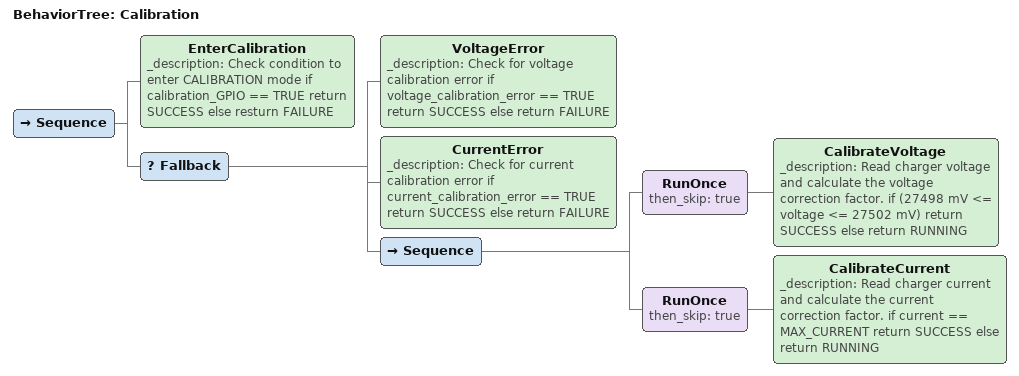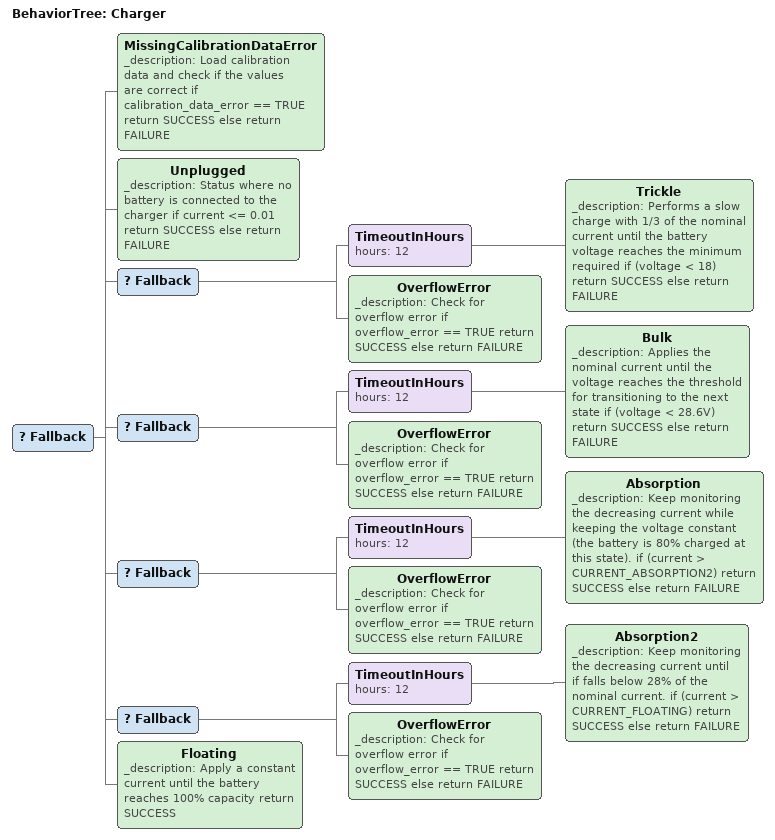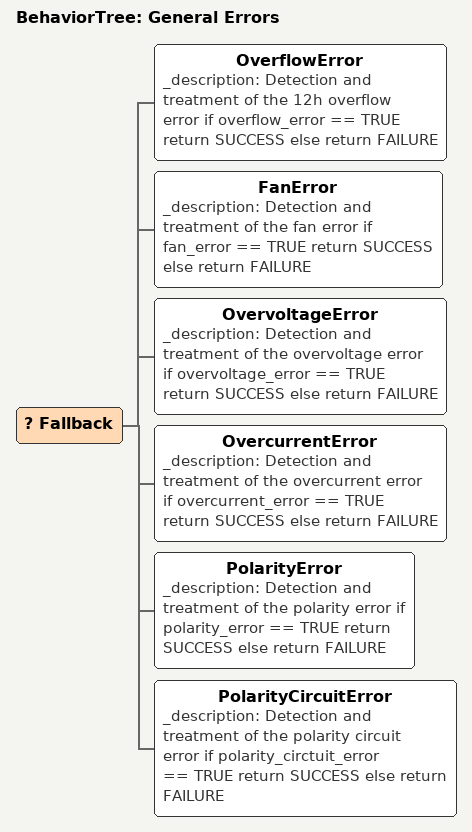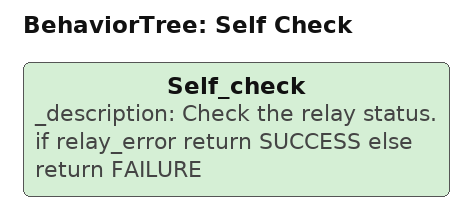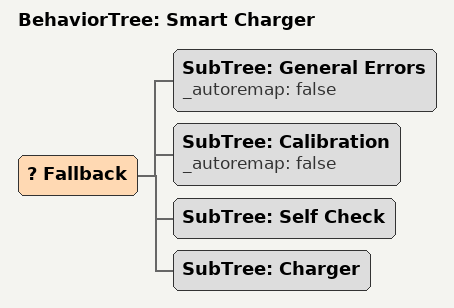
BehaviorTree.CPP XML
<?xml version="1.0" encoding="UTF-8"?>
<root BTCPP_format="4"
      main_tree_to_execute="Smart Charger">
  <BehaviorTree ID="Calibration">
    <Sequence>
      <EnterCalibration _description="Check condition to enter CALIBRATION mode&#10;&#10;if calibration_GPIO == TRUE&#10;   return SUCCESS&#10;else&#10;   resturn FAILURE"/>
      <Fallback>
        <VoltageError _description="Check for voltage calibration error&#10;&#10;if voltage_calibration_error == TRUE&#10;   return SUCCESS&#10;else&#10;   return FAILURE"/>
        <CurrentError _description="Check for current calibration error&#10;&#10;if current_calibration_error == TRUE&#10;   return SUCCESS&#10;else&#10;   return FAILURE"/>
        <Sequence>
          <RunOnce then_skip="true">
            <CalibrateVoltage _description="Read charger voltage and calculate the voltage correction factor.&#10;&#10;if (27498 mV &lt;= voltage &lt;= 27502 mV)&#10;   return SUCCESS&#10;else&#10;   return RUNNING"/>
          </RunOnce>
          <RunOnce then_skip="true">
            <CalibrateCurrent _description="Read charger current and calculate the current correction factor.&#10;&#10;if current == MAX_CURRENT&#10;   return SUCCESS&#10;else&#10;   return RUNNING"/>
          </RunOnce>
        </Sequence>
      </Fallback>
    </Sequence>
  </BehaviorTree>

  <BehaviorTree ID="Charger">
    <Fallback>
      <MissingCalibrationDataError _description="Load calibration data and check if the values are correct&#10;&#10;if calibration_data_error == TRUE&#10;   return SUCCESS&#10;else&#10;   return FAILURE"/>
      <Unplugged _description="Status where no battery is connected to the charger&#10;&#10;if current &lt;= 0.01&#10;   return SUCCESS&#10;else&#10;   return FAILURE"/>
      <Fallback>
        <TimeoutInHours hours="12">
          <Trickle _description="Performs a slow charge with 1/3 of the nominal current until the battery voltage reaches the minimum required&#10;&#10;if (voltage &lt; 18)&#10;   return SUCCESS&#10;else&#10;   return FAILURE&#10;"/>
        </TimeoutInHours>
        <OverflowError _description="Check for overflow error&#10;&#10;if overflow_error == TRUE&#10;   return SUCCESS&#10;else&#10;   return FAILURE"/>
      </Fallback>
      <Fallback>
        <TimeoutInHours hours="12">
          <Bulk _description="Applies the nominal current until the voltage reaches the threshold for transitioning to the next state&#10;&#10;if (voltage &lt; 28.6V)&#10;   return SUCCESS&#10;else&#10;   return FAILURE"/>
        </TimeoutInHours>
        <OverflowError _description="Check for overflow error&#10;&#10;if overflow_error == TRUE&#10;   return SUCCESS&#10;else&#10;   return FAILURE"/>
      </Fallback>
      <Fallback>
        <TimeoutInHours hours="12">
          <Absorption _description="Keep monitoring the decreasing current while keeping the voltage constant (the battery is 80% charged at this state).&#10;&#10;if (current &gt; CURRENT_ABSORPTION2)&#10;   return SUCCESS&#10;else&#10;   return FAILURE"/>
        </TimeoutInHours>
        <OverflowError _description="Check for overflow error&#10;&#10;if overflow_error == TRUE&#10;   return SUCCESS&#10;else&#10;   return FAILURE"/>
      </Fallback>
      <Fallback>
        <TimeoutInHours hours="12">
          <Absorption2 _description="Keep monitoring the decreasing current until if falls below 28% of the nominal current.&#10;&#10;if (current &gt; CURRENT_FLOATING)&#10;   return SUCCESS&#10;else&#10;   return FAILURE"/>
        </TimeoutInHours>
        <OverflowError _description="Check for overflow error&#10;&#10;if overflow_error == TRUE&#10;   return SUCCESS&#10;else&#10;   return FAILURE"/>
      </Fallback>
      <Floating _description="Apply a constant current until the battery reaches 100% capacity&#10;&#10;return SUCCESS"/>
    </Fallback>
  </BehaviorTree>

  <BehaviorTree ID="General Errors">
    <Fallback>
      <OverflowError _description="Detection and treatment of the 12h overflow error&#10;&#10;if overflow_error == TRUE&#10;   return SUCCESS&#10;else&#10;   return FAILURE"/>
      <FanError _description="Detection and treatment of the fan error&#10;&#10;if fan_error == TRUE&#10;   return SUCCESS&#10;else&#10;   return FAILURE"/>
      <OvervoltageError _description="Detection and treatment of the overvoltage error&#10;&#10;if overvoltage_error == TRUE&#10;   return SUCCESS&#10;else&#10;   return FAILURE"/>
      <OvercurrentError _description="Detection and treatment of the overcurrent error&#10;&#10;if overcurrent_error == TRUE&#10;   return SUCCESS&#10;else&#10;   return FAILURE"/>
      <PolarityError _description="Detection and treatment of the polarity error&#10;&#10;if polarity_error == TRUE&#10;   return SUCCESS&#10;else&#10;   return FAILURE"/>
      <PolarityCircuitError _description="Detection and treatment of the polarity circuit error&#10;&#10;if polarity_circtuit_error == TRUE&#10;   return SUCCESS&#10;else&#10;   return FAILURE"/>
    </Fallback>
  </BehaviorTree>

  <BehaviorTree ID="Self Check">
    <Self_check _description="Check the relay status.&#10;&#10;if relay_error&#10;   return SUCCESS&#10;else&#10;   return FAILURE"/>
  </BehaviorTree>

  <BehaviorTree ID="Smart Charger">
    <Fallback>
      <SubTree ID="General Errors"
               _autoremap="false"/>
      <SubTree ID="Calibration"
               _autoremap="false"/>
      <SubTree ID="Self Check"/>
      <SubTree ID="Charger"/>
    </Fallback>
  </BehaviorTree>

</root>
